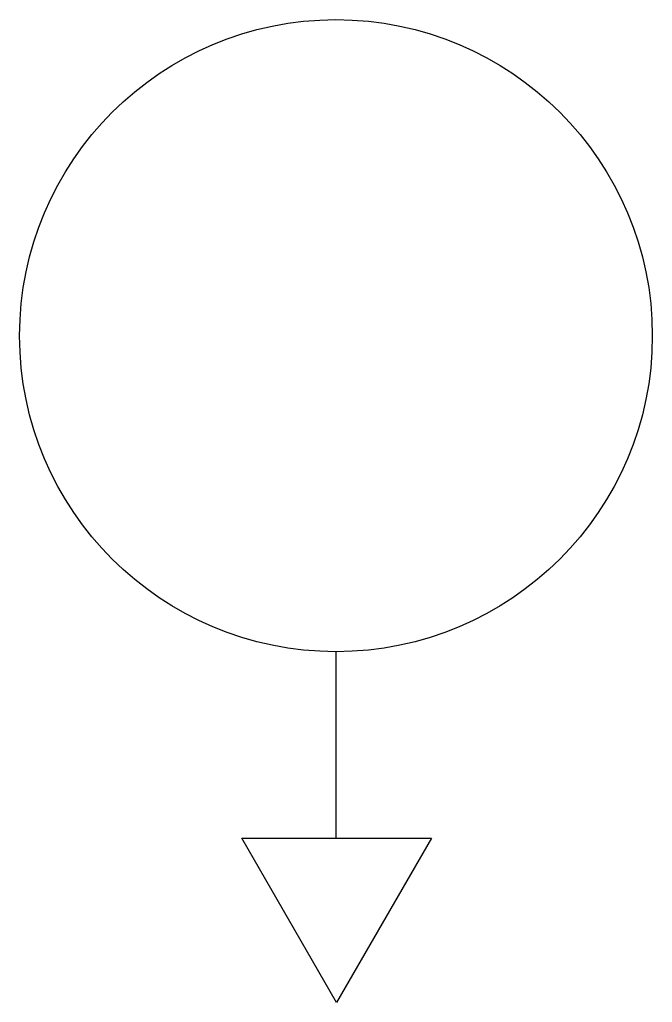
# Model space of a CAD drawing. Extents: x 511.3 to 521.3, y 441.4 to 456.9.
import ezdxf

# ---------------------------------------------------------------- set-up
doc = ezdxf.new("R2010")
doc.units = 0
doc.header["$LTSCALE"] = 5
doc.header["$MEASUREMENT"] = 0
doc.layers.add('11', color=1, linetype='CONTINUOUS')

msp = doc.modelspace()

# ---------------------------------------------------------------- linework, layer by layer
at = {"layer": '11'}
for p, q in [((516.286, 446.92), (516.286, 443.968)), ((516.296, 441.373), (514.796, 443.971)), ((514.796, 443.971), (516.296, 443.971)), ((516.296, 443.971), (517.796, 443.971)), ((517.796, 443.971), (516.296, 441.373))]:
    msp.add_line(p, q, dxfattribs=at)
msp.add_circle((516.286, 451.92), 5, dxfattribs=at)

doc.saveas('drawing.dxf')
